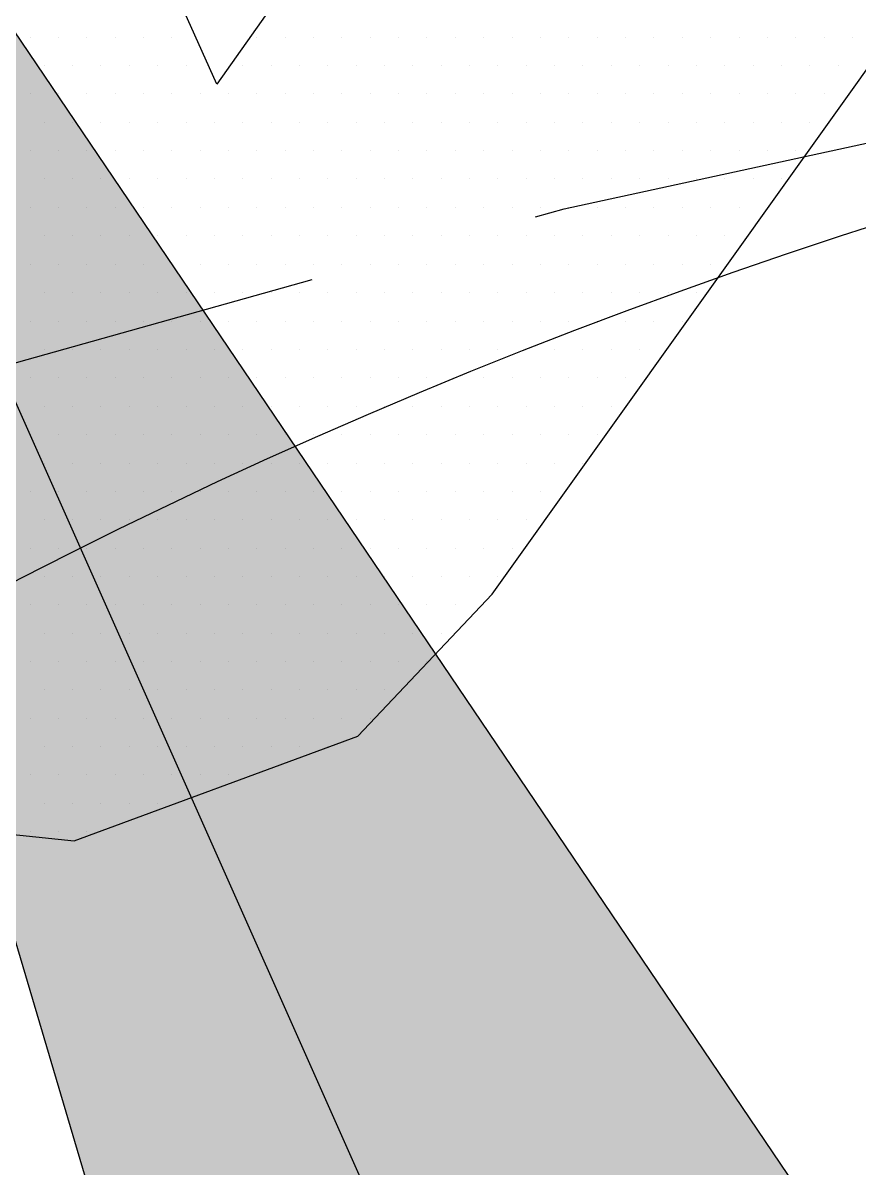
# Model space of a CAD drawing. Header units: metres. Extents: x 9606 to 9900, y 4805 to 4952.
# Drawn here: x 9864.305 to 9864.846, y 4854.267 to 4855.007 of the extents above; entities that cross this region are included whole.
import ezdxf

# ---------------------------------------------------------------- set-up
doc = ezdxf.new("R2010")
doc.units = ezdxf.units.M
doc.header["$LTSCALE"] = 2
doc.linetypes.add('CACHEX2', pattern=[0.75, 0.5, -0.25])
for name, color, linetype in [('CARTOUCHE', 7, 'Continuous'), ('LOGO', 4, 'Continuous'), ('rosace', 7, 'Continuous')]:
    doc.layers.add(name, color=color, linetype=linetype)

# ---------------------------------------------------------------- blocks, each defined once
blk = doc.blocks.new('A$C715108E3')
at = {"layer": 'LOGO', "color": 131}
for p, q in [((-12.1298, -1.1301), (-12.1298, -1.1301)), ((-12.0385, -1.1301), (-12.0385, -1.1301)), ((-11.9465, -1.1301), (-11.9465, -1.1301)), ((-11.8548, -1.1301), (-11.8548, -1.1301)), ((-11.7628, -1.1301), (-11.7628, -1.1301)), ((-11.6713, -1.1301), (-11.6713, -1.1301)), ((-11.418, -1.1301), (-11.418, -1.1301)), ((-11.3962, -1.1301), (-11.3962, -1.1301)), ((-11.3044, -1.1301), (-11.3044, -1.1301)), ((-11.2126, -1.1301), (-11.2126, -1.1301)), ((-11.1211, -1.1301), (-11.1211, -1.1301)), ((-11.0293, -1.1301), (-11.0293, -1.1301)), ((-10.9374, -1.1301), (-10.9374, -1.1301)), ((-10.846, -1.1301), (-10.846, -1.1301)), ((-10.7541, -1.1301), (-10.7541, -1.1301)), ((-10.6621, -1.1301), (-10.6621, -1.1301)), ((-10.5705, -1.1301), (-10.5705, -1.1301)), ((-10.479, -1.1301), (-10.479, -1.1301)), ((-10.3868, -1.1301), (-10.3868, -1.1301)), ((-10.2952, -1.1301), (-10.2952, -1.1301)), ((-10.2035, -1.1301), (-10.2035, -1.1301)), ((-10.1119, -1.1301), (-10.1119, -1.1301)), ((-10.0199, -1.1301), (-10.0199, -1.1301)), ((-9.9284, -1.1301), (-9.9284, -1.1301)), ((-9.8366, -1.1301), (-9.8366, -1.1301)), ((-9.7447, -1.1301), (-9.7447, -1.1301)), ((-9.6535, -1.1301), (-9.6535, -1.1301)), ((-9.5614, -1.1301), (-9.5614, -1.1301)), ((-9.4696, -1.1301), (-9.4696, -1.1301)), ((-12.0842, -1.2223), (-12.0842, -1.2223)), ((-11.9926, -1.2223), (-11.9926, -1.2223)), ((-11.9009, -1.2223), (-11.9009, -1.2223)), ((-11.8089, -1.2223), (-11.8089, -1.2223)), ((-11.7173, -1.2223), (-11.7173, -1.2223)), ((-11.6252, -1.2223), (-11.6252, -1.2223)), ((-11.4828, -1.2223), (-11.4828, -1.2223)), ((-11.442, -1.2223), (-11.442, -1.2223)), ((-11.3501, -1.2223), (-11.3501, -1.2223)), ((-11.2587, -1.2223), (-11.2587, -1.2223)), ((-11.1668, -1.2223), (-11.1668, -1.2223)), ((-11.075, -1.2223), (-11.075, -1.2223)), ((-10.9835, -1.2223), (-10.9835, -1.2223)), ((-10.8917, -1.2223), (-10.8917, -1.2223)), ((-10.7997, -1.2223), (-10.7997, -1.2223)), ((-10.7084, -1.2223), (-10.7084, -1.2223)), ((-10.6164, -1.2223), (-10.6164, -1.2223)), ((-10.5244, -1.2223), (-10.5244, -1.2223)), ((-10.4327, -1.2223), (-10.4327, -1.2223)), ((-10.3413, -1.2223), (-10.3413, -1.2223)), ((-10.2496, -1.2223), (-10.2496, -1.2223)), ((-10.1576, -1.2223), (-10.1576, -1.2223)), ((-10.0663, -1.2223), (-10.0663, -1.2223)), ((-9.9743, -1.2223), (-9.9743, -1.2223)), ((-9.8823, -1.2223), (-9.8823, -1.2223)), ((-9.7912, -1.2223), (-9.7912, -1.2223)), ((-9.699, -1.2223), (-9.699, -1.2223)), ((-9.6072, -1.2223), (-9.6072, -1.2223)), ((-9.5157, -1.2223), (-9.5157, -1.2223)), ((-12.1298, -1.3138), (-12.1298, -1.3138)), ((-12.0385, -1.3138), (-12.0385, -1.3138)), ((-11.9465, -1.3138), (-11.9465, -1.3138)), ((-11.8548, -1.3138), (-11.8548, -1.3138)), ((-11.7628, -1.3138), (-11.7628, -1.3138)), ((-11.6713, -1.3138), (-11.6713, -1.3138)), ((-11.5795, -1.3138), (-11.5795, -1.3138)), ((-11.4877, -1.3138), (-11.4877, -1.3138)), ((-11.3962, -1.3138), (-11.3962, -1.3138)), ((-11.3044, -1.3138), (-11.3044, -1.3138)), ((-11.2126, -1.3138), (-11.2126, -1.3138)), ((-11.1211, -1.3138), (-11.1211, -1.3138)), ((-11.0293, -1.3138), (-11.0293, -1.3138)), ((-10.9374, -1.3138), (-10.9374, -1.3138)), ((-10.846, -1.3138), (-10.846, -1.3138)), ((-10.7541, -1.3138), (-10.7541, -1.3138)), ((-10.6621, -1.3138), (-10.6621, -1.3138)), ((-10.5705, -1.3138), (-10.5705, -1.3138)), ((-10.479, -1.3138), (-10.479, -1.3138)), ((-10.3868, -1.3138), (-10.3868, -1.3138)), ((-10.2952, -1.3138), (-10.2952, -1.3138)), ((-10.2035, -1.3138), (-10.2035, -1.3138)), ((-10.1119, -1.3138), (-10.1119, -1.3138)), ((-10.0199, -1.3138), (-10.0199, -1.3138)), ((-9.9284, -1.3138), (-9.9284, -1.3138)), ((-9.8366, -1.3138), (-9.8366, -1.3138)), ((-9.7447, -1.3138), (-9.7447, -1.3138)), ((-9.6535, -1.3138), (-9.6535, -1.3138)), ((-9.5614, -1.3138), (-9.5614, -1.3138)), ((-12.0842, -1.4052), (-12.0842, -1.4052)), ((-11.9926, -1.4052), (-11.9926, -1.4052)), ((-11.9009, -1.4052), (-11.9009, -1.4052)), ((-11.8089, -1.4052), (-11.8089, -1.4052)), ((-11.7173, -1.4052), (-11.7173, -1.4052)), ((-11.6252, -1.4052), (-11.6252, -1.4052)), ((-11.534, -1.4052), (-11.534, -1.4052)), ((-11.442, -1.4052), (-11.442, -1.4052)), ((-11.3501, -1.4052), (-11.3501, -1.4052)), ((-11.2587, -1.4052), (-11.2587, -1.4052)), ((-11.1668, -1.4052), (-11.1668, -1.4052)), ((-11.075, -1.4052), (-11.075, -1.4052)), ((-10.9835, -1.4052), (-10.9835, -1.4052)), ((-10.8917, -1.4052), (-10.8917, -1.4052)), ((-10.7997, -1.4052), (-10.7997, -1.4052)), ((-10.7084, -1.4052), (-10.7084, -1.4052)), ((-10.6164, -1.4052), (-10.6164, -1.4052)), ((-10.5244, -1.4052), (-10.5244, -1.4052)), ((-10.4327, -1.4052), (-10.4327, -1.4052)), ((-10.3413, -1.4052), (-10.3413, -1.4052)), ((-10.2496, -1.4052), (-10.2496, -1.4052)), ((-10.1576, -1.4052), (-10.1576, -1.4052)), ((-10.0663, -1.4052), (-10.0663, -1.4052)), ((-9.9743, -1.4052), (-9.9743, -1.4052)), ((-9.8823, -1.4052), (-9.8823, -1.4052)), ((-9.7912, -1.4052), (-9.7912, -1.4052)), ((-9.699, -1.4052), (-9.699, -1.4052)), ((-9.6072, -1.4052), (-9.6072, -1.4052)), ((-12.1298, -1.4974), (-12.1298, -1.4974)), ((-12.0385, -1.4974), (-12.0385, -1.4974)), ((-11.9465, -1.4974), (-11.9465, -1.4974)), ((-11.8548, -1.4974), (-11.8548, -1.4974)), ((-11.7628, -1.4974), (-11.7628, -1.4974)), ((-11.6713, -1.4974), (-11.6713, -1.4974)), ((-11.5795, -1.4974), (-11.5795, -1.4974)), ((-11.4877, -1.4974), (-11.4877, -1.4974)), ((-11.3962, -1.4974), (-11.3962, -1.4974)), ((-11.3044, -1.4974), (-11.3044, -1.4974)), ((-11.2126, -1.4974), (-11.2126, -1.4974)), ((-11.1211, -1.4974), (-11.1211, -1.4974)), ((-11.0293, -1.4974), (-11.0293, -1.4974)), ((-10.9374, -1.4974), (-10.9374, -1.4974)), ((-10.846, -1.4974), (-10.846, -1.4974)), ((-10.7541, -1.4974), (-10.7541, -1.4974)), ((-10.6621, -1.4974), (-10.6621, -1.4974)), ((-10.5705, -1.4974), (-10.5705, -1.4974)), ((-10.479, -1.4974), (-10.479, -1.4974)), ((-10.3868, -1.4974), (-10.3868, -1.4974)), ((-10.2952, -1.4974), (-10.2952, -1.4974)), ((-10.2035, -1.4974), (-10.2035, -1.4974)), ((-10.1119, -1.4974), (-10.1119, -1.4974)), ((-10.0199, -1.4974), (-10.0199, -1.4974)), ((-9.9284, -1.4974), (-9.9284, -1.4974)), ((-9.8366, -1.4974), (-9.8366, -1.4974)), ((-9.7447, -1.4974), (-9.7447, -1.4974)), ((-9.6535, -1.4974), (-9.6535, -1.4974)), ((-12.0842, -1.5889), (-12.0842, -1.5889)), ((-11.9926, -1.5889), (-11.9926, -1.5889)), ((-11.9009, -1.5889), (-11.9009, -1.5889)), ((-11.8089, -1.5889), (-11.8089, -1.5889)), ((-11.7173, -1.5889), (-11.7173, -1.5889)), ((-11.6252, -1.5889), (-11.6252, -1.5889)), ((-11.534, -1.5889), (-11.534, -1.5889)), ((-11.442, -1.5889), (-11.442, -1.5889)), ((-11.3501, -1.5889), (-11.3501, -1.5889)), ((-11.2587, -1.5889), (-11.2587, -1.5889)), ((-11.1668, -1.5889), (-11.1668, -1.5889)), ((-11.075, -1.5889), (-11.075, -1.5889)), ((-10.9835, -1.5889), (-10.9835, -1.5889)), ((-10.8917, -1.5889), (-10.8917, -1.5889)), ((-10.7997, -1.5889), (-10.7997, -1.5889)), ((-10.7084, -1.5889), (-10.7084, -1.5889)), ((-10.6164, -1.5889), (-10.6164, -1.5889)), ((-10.5244, -1.5889), (-10.5244, -1.5889)), ((-10.4327, -1.5889), (-10.4327, -1.5889)), ((-10.3413, -1.5889), (-10.3413, -1.5889)), ((-10.2496, -1.5889), (-10.2496, -1.5889)), ((-10.1576, -1.5889), (-10.1576, -1.5889)), ((-10.0663, -1.5889), (-10.0663, -1.5889)), ((-9.9743, -1.5889), (-9.9743, -1.5889)), ((-9.8823, -1.5889), (-9.8823, -1.5889)), ((-9.7912, -1.5889), (-9.7912, -1.5889)), ((-9.699, -1.5889), (-9.699, -1.5889)), ((-12.1298, -1.6803), (-12.1298, -1.6803)), ((-12.0385, -1.6803), (-12.0385, -1.6803)), ((-11.9465, -1.6803), (-11.9465, -1.6803)), ((-11.8548, -1.6803), (-11.8548, -1.6803)), ((-11.7628, -1.6803), (-11.7628, -1.6803)), ((-11.6713, -1.6803), (-11.6713, -1.6803)), ((-11.5795, -1.6803), (-11.5795, -1.6803)), ((-11.4877, -1.6803), (-11.4877, -1.6803)), ((-11.3962, -1.6803), (-11.3962, -1.6803)), ((-11.3044, -1.6803), (-11.3044, -1.6803)), ((-11.2126, -1.6803), (-11.2126, -1.6803)), ((-11.1211, -1.6803), (-11.1211, -1.6803)), ((-11.0293, -1.6803), (-11.0293, -1.6803)), ((-10.9374, -1.6803), (-10.9374, -1.6803)), ((-10.846, -1.6803), (-10.846, -1.6803)), ((-10.7541, -1.6803), (-10.7541, -1.6803)), ((-10.6621, -1.6803), (-10.6621, -1.6803)), ((-10.5705, -1.6803), (-10.5705, -1.6803)), ((-10.479, -1.6803), (-10.479, -1.6803)), ((-10.3868, -1.6803), (-10.3868, -1.6803)), ((-10.2952, -1.6803), (-10.2952, -1.6803)), ((-10.2035, -1.6803), (-10.2035, -1.6803)), ((-10.1119, -1.6803), (-10.1119, -1.6803)), ((-10.0199, -1.6803), (-10.0199, -1.6803)), ((-9.9284, -1.6803), (-9.9284, -1.6803)), ((-9.8366, -1.6803), (-9.8366, -1.6803)), ((-9.7447, -1.6803), (-9.7447, -1.6803)), ((-12.0842, -1.7727), (-12.0842, -1.7727)), ((-11.9926, -1.7727), (-11.9926, -1.7727)), ((-11.9009, -1.7727), (-11.9009, -1.7727)), ((-11.8089, -1.7727), (-11.8089, -1.7727)), ((-11.7173, -1.7727), (-11.7173, -1.7727)), ((-11.6252, -1.7727), (-11.6252, -1.7727)), ((-11.534, -1.7727), (-11.534, -1.7727)), ((-11.442, -1.7727), (-11.442, -1.7727)), ((-11.3501, -1.7727), (-11.3501, -1.7727)), ((-11.2587, -1.7727), (-11.2587, -1.7727)), ((-11.1668, -1.7727), (-11.1668, -1.7727)), ((-11.075, -1.7727), (-11.075, -1.7727)), ((-10.9835, -1.7727), (-10.9835, -1.7727)), ((-10.8917, -1.7727), (-10.8917, -1.7727)), ((-10.7997, -1.7727), (-10.7997, -1.7727)), ((-10.7084, -1.7727), (-10.7084, -1.7727)), ((-10.6164, -1.7727), (-10.6164, -1.7727)), ((-10.5244, -1.7727), (-10.5244, -1.7727)), ((-10.4327, -1.7727), (-10.4327, -1.7727)), ((-10.3413, -1.7727), (-10.3413, -1.7727)), ((-10.2496, -1.7727), (-10.2496, -1.7727)), ((-10.1576, -1.7727), (-10.1576, -1.7727)), ((-10.0663, -1.7727), (-10.0663, -1.7727)), ((-9.9743, -1.7727), (-9.9743, -1.7727)), ((-9.8823, -1.7727), (-9.8823, -1.7727)), ((-12.1298, -1.864), (-12.1298, -1.864)), ((-12.0385, -1.864), (-12.0385, -1.864)), ((-11.9465, -1.864), (-11.9465, -1.864)), ((-11.8548, -1.864), (-11.8548, -1.864)), ((-11.7628, -1.864), (-11.7628, -1.864)), ((-11.6713, -1.864), (-11.6713, -1.864)), ((-11.5795, -1.864), (-11.5795, -1.864)), ((-11.4877, -1.864), (-11.4877, -1.864)), ((-11.3962, -1.864), (-11.3962, -1.864)), ((-11.3044, -1.864), (-11.3044, -1.864)), ((-11.2126, -1.864), (-11.2126, -1.864)), ((-11.1211, -1.864), (-11.1211, -1.864)), ((-11.0293, -1.864), (-11.0293, -1.864)), ((-10.9374, -1.864), (-10.9374, -1.864)), ((-10.846, -1.864), (-10.846, -1.864)), ((-10.7541, -1.864), (-10.7541, -1.864)), ((-10.6621, -1.864), (-10.6621, -1.864)), ((-10.5705, -1.864), (-10.5705, -1.864)), ((-10.479, -1.864), (-10.479, -1.864)), ((-10.3868, -1.864), (-10.3868, -1.864)), ((-10.2952, -1.864), (-10.2952, -1.864)), ((-10.2035, -1.864), (-10.2035, -1.864)), ((-10.1119, -1.864), (-10.1119, -1.864)), ((-10.0199, -1.864), (-10.0199, -1.864)), ((-9.9284, -1.864), (-9.9284, -1.864)), ((-12.0842, -1.9557), (-12.0842, -1.9557)), ((-11.9926, -1.9557), (-11.9926, -1.9557)), ((-11.9009, -1.9557), (-11.9009, -1.9557)), ((-11.8089, -1.9557), (-11.8089, -1.9557)), ((-11.7173, -1.9557), (-11.7173, -1.9557)), ((-11.6252, -1.9557), (-11.6252, -1.9557)), ((-11.534, -1.9557), (-11.534, -1.9557)), ((-11.442, -1.9557), (-11.442, -1.9557)), ((-11.3501, -1.9557), (-11.3501, -1.9557)), ((-11.2587, -1.9557), (-11.2587, -1.9557)), ((-11.1668, -1.9557), (-11.1668, -1.9557)), ((-11.075, -1.9557), (-11.075, -1.9557)), ((-10.9835, -1.9557), (-10.9835, -1.9557)), ((-10.8917, -1.9557), (-10.8917, -1.9557)), ((-10.7997, -1.9557), (-10.7997, -1.9557)), ((-10.7084, -1.9557), (-10.7084, -1.9557)), ((-10.6164, -1.9557), (-10.6164, -1.9557)), ((-10.5244, -1.9557), (-10.5244, -1.9557)), ((-10.4327, -1.9557), (-10.4327, -1.9557)), ((-10.3413, -1.9557), (-10.3413, -1.9557)), ((-10.2496, -1.9557), (-10.2496, -1.9557)), ((-10.1576, -1.9557), (-10.1576, -1.9557)), ((-10.0663, -1.9557), (-10.0663, -1.9557)), ((-9.9743, -1.9557), (-9.9743, -1.9557)), ((-12.1298, -2.0481), (-12.1298, -2.0481)), ((-12.0385, -2.0481), (-12.0385, -2.0481)), ((-11.9465, -2.0481), (-11.9465, -2.0481)), ((-11.8548, -2.0481), (-11.8548, -2.0481)), ((-11.7628, -2.0481), (-11.7628, -2.0481)), ((-11.6713, -2.0481), (-11.6713, -2.0481)), ((-11.5795, -2.0481), (-11.5795, -2.0481)), ((-11.4877, -2.0481), (-11.4877, -2.0481)), ((-11.3962, -2.0481), (-11.3962, -2.0481)), ((-11.3044, -2.0481), (-11.3044, -2.0481)), ((-11.2126, -2.0481), (-11.2126, -2.0481)), ((-11.1211, -2.0481), (-11.1211, -2.0481)), ((-11.0293, -2.0481), (-11.0293, -2.0481)), ((-10.9374, -2.0481), (-10.9374, -2.0481)), ((-10.846, -2.0481), (-10.846, -2.0481)), ((-10.7541, -2.0481), (-10.7541, -2.0481)), ((-10.6621, -2.0481), (-10.6621, -2.0481)), ((-10.5705, -2.0481), (-10.5705, -2.0481)), ((-10.479, -2.0481), (-10.479, -2.0481)), ((-10.3868, -2.0481), (-10.3868, -2.0481)), ((-10.2952, -2.0481), (-10.2952, -2.0481)), ((-10.2035, -2.0481), (-10.2035, -2.0481)), ((-10.1119, -2.0481), (-10.1119, -2.0481)), ((-10.0199, -2.0481), (-10.0199, -2.0481)), ((-12.0842, -2.1393), (-12.0842, -2.1393)), ((-11.9926, -2.1393), (-11.9926, -2.1393)), ((-11.9009, -2.1393), (-11.9009, -2.1393)), ((-11.8089, -2.1393), (-11.8089, -2.1393)), ((-11.7173, -2.1393), (-11.7173, -2.1393)), ((-11.6252, -2.1393), (-11.6252, -2.1393)), ((-11.534, -2.1393), (-11.534, -2.1393)), ((-11.442, -2.1393), (-11.442, -2.1393)), ((-11.3501, -2.1393), (-11.3501, -2.1393)), ((-11.2587, -2.1393), (-11.2587, -2.1393)), ((-11.1668, -2.1393), (-11.1668, -2.1393)), ((-11.075, -2.1393), (-11.075, -2.1393)), ((-10.9835, -2.1393), (-10.9835, -2.1393)), ((-10.8917, -2.1393), (-10.8917, -2.1393)), ((-10.7997, -2.1393), (-10.7997, -2.1393)), ((-10.7084, -2.1393), (-10.7084, -2.1393)), ((-10.6164, -2.1393), (-10.6164, -2.1393)), ((-10.5244, -2.1393), (-10.5244, -2.1393)), ((-10.4327, -2.1393), (-10.4327, -2.1393)), ((-10.3413, -2.1393), (-10.3413, -2.1393)), ((-10.2496, -2.1393), (-10.2496, -2.1393)), ((-10.1576, -2.1393), (-10.1576, -2.1393)), ((-12.1298, -2.231), (-12.1298, -2.231)), ((-12.0385, -2.231), (-12.0385, -2.231)), ((-11.9465, -2.231), (-11.9465, -2.231)), ((-11.8548, -2.231), (-11.8548, -2.231)), ((-11.7628, -2.231), (-11.7628, -2.231)), ((-11.6713, -2.231), (-11.6713, -2.231)), ((-11.5795, -2.231), (-11.5795, -2.231)), ((-11.4877, -2.231), (-11.4877, -2.231)), ((-11.3962, -2.231), (-11.3962, -2.231)), ((-11.3044, -2.231), (-11.3044, -2.231)), ((-11.2126, -2.231), (-11.2126, -2.231)), ((-11.1211, -2.231), (-11.1211, -2.231)), ((-11.0293, -2.231), (-11.0293, -2.231)), ((-10.9374, -2.231), (-10.9374, -2.231)), ((-10.846, -2.231), (-10.846, -2.231)), ((-10.7541, -2.231), (-10.7541, -2.231)), ((-10.6621, -2.231), (-10.6621, -2.231)), ((-10.5705, -2.231), (-10.5705, -2.231)), ((-10.479, -2.231), (-10.479, -2.231)), ((-10.3868, -2.231), (-10.3868, -2.231)), ((-10.2952, -2.231), (-10.2952, -2.231)), ((-10.2035, -2.231), (-10.2035, -2.231)), ((-12.0842, -2.3232), (-12.0842, -2.3232)), ((-11.9926, -2.3232), (-11.9926, -2.3232)), ((-11.9009, -2.3232), (-11.9009, -2.3232)), ((-11.8089, -2.3232), (-11.8089, -2.3232)), ((-11.7173, -2.3232), (-11.7173, -2.3232)), ((-11.6252, -2.3232), (-11.6252, -2.3232)), ((-11.534, -2.3232), (-11.534, -2.3232)), ((-11.442, -2.3232), (-11.442, -2.3232)), ((-11.3501, -2.3232), (-11.3501, -2.3232)), ((-11.2587, -2.3232), (-11.2587, -2.3232)), ((-11.1668, -2.3232), (-11.1668, -2.3232)), ((-11.075, -2.3232), (-11.075, -2.3232)), ((-10.9835, -2.3232), (-10.9835, -2.3232)), ((-10.8917, -2.3232), (-10.8917, -2.3232)), ((-10.7997, -2.3232), (-10.7997, -2.3232)), ((-10.7084, -2.3232), (-10.7084, -2.3232)), ((-10.6164, -2.3232), (-10.6164, -2.3232)), ((-10.5244, -2.3232), (-10.5244, -2.3232)), ((-10.4327, -2.3232), (-10.4327, -2.3232)), ((-10.3413, -2.3232), (-10.3413, -2.3232)), ((-10.2496, -2.3232), (-10.2496, -2.3232)), ((-12.1298, -2.4146), (-12.1298, -2.4146)), ((-12.0385, -2.4146), (-12.0385, -2.4146)), ((-11.9465, -2.4146), (-11.9465, -2.4146)), ((-11.8548, -2.4146), (-11.8548, -2.4146)), ((-11.7628, -2.4146), (-11.7628, -2.4146)), ((-11.6713, -2.4146), (-11.6713, -2.4146)), ((-11.5795, -2.4146), (-11.5795, -2.4146)), ((-11.4877, -2.4146), (-11.4877, -2.4146)), ((-11.3962, -2.4146), (-11.3962, -2.4146)), ((-11.3044, -2.4146), (-11.3044, -2.4146)), ((-11.2126, -2.4146), (-11.2126, -2.4146)), ((-11.1211, -2.4146), (-11.1211, -2.4146)), ((-11.0293, -2.4146), (-11.0293, -2.4146)), ((-10.9374, -2.4146), (-10.9374, -2.4146)), ((-10.846, -2.4146), (-10.846, -2.4146)), ((-10.7541, -2.4146), (-10.7541, -2.4146)), ((-10.6621, -2.4146), (-10.6621, -2.4146)), ((-10.5705, -2.4146), (-10.5705, -2.4146)), ((-10.479, -2.4146), (-10.479, -2.4146)), ((-10.3868, -2.4146), (-10.3868, -2.4146)), ((-10.2952, -2.4146), (-10.2952, -2.4146)), ((-12.0842, -2.507), (-12.0842, -2.507)), ((-11.9926, -2.507), (-11.9926, -2.507)), ((-11.9009, -2.507), (-11.9009, -2.507)), ((-11.8089, -2.507), (-11.8089, -2.507)), ((-11.7173, -2.507), (-11.7173, -2.507)), ((-11.6252, -2.507), (-11.6252, -2.507)), ((-11.534, -2.507), (-11.534, -2.507)), ((-11.442, -2.507), (-11.442, -2.507)), ((-11.3501, -2.507), (-11.3501, -2.507)), ((-11.2587, -2.507), (-11.2587, -2.507)), ((-11.1668, -2.507), (-11.1668, -2.507)), ((-11.075, -2.507), (-11.075, -2.507)), ((-10.9835, -2.507), (-10.9835, -2.507)), ((-10.8917, -2.507), (-10.8917, -2.507)), ((-10.7997, -2.507), (-10.7997, -2.507)), ((-10.7084, -2.507), (-10.7084, -2.507)), ((-10.6164, -2.507), (-10.6164, -2.507)), ((-10.5244, -2.507), (-10.5244, -2.507)), ((-10.4327, -2.507), (-10.4327, -2.507)), ((-10.3413, -2.507), (-10.3413, -2.507)), ((-12.1298, -2.5983), (-12.1298, -2.5983)), ((-12.0385, -2.5983), (-12.0385, -2.5983)), ((-11.9465, -2.5983), (-11.9465, -2.5983)), ((-11.8548, -2.5983), (-11.8548, -2.5983)), ((-11.7628, -2.5983), (-11.7628, -2.5983)), ((-11.6713, -2.5983), (-11.6713, -2.5983)), ((-11.5795, -2.5983), (-11.5795, -2.5983)), ((-11.4877, -2.5983), (-11.4877, -2.5983)), ((-11.3962, -2.5983), (-11.3962, -2.5983)), ((-11.3044, -2.5983), (-11.3044, -2.5983)), ((-11.2126, -2.5983), (-11.2126, -2.5983)), ((-11.1211, -2.5983), (-11.1211, -2.5983)), ((-11.0293, -2.5983), (-11.0293, -2.5983)), ((-10.9374, -2.5983), (-10.9374, -2.5983)), ((-10.846, -2.5983), (-10.846, -2.5983)), ((-10.7541, -2.5983), (-10.7541, -2.5983)), ((-10.6621, -2.5983), (-10.6621, -2.5983)), ((-10.5705, -2.5983), (-10.5705, -2.5983)), ((-10.479, -2.5983), (-10.479, -2.5983)), ((-12.0842, -2.6898), (-12.0842, -2.6898)), ((-11.9926, -2.6898), (-11.9926, -2.6898)), ((-11.9009, -2.6898), (-11.9009, -2.6898)), ((-11.8089, -2.6898), (-11.8089, -2.6898)), ((-11.7173, -2.6898), (-11.7173, -2.6898)), ((-11.6252, -2.6898), (-11.6252, -2.6898)), ((-11.534, -2.6898), (-11.534, -2.6898)), ((-11.442, -2.6898), (-11.442, -2.6898)), ((-11.3501, -2.6898), (-11.3501, -2.6898)), ((-11.2587, -2.6898), (-11.2587, -2.6898)), ((-11.1668, -2.6898), (-11.1668, -2.6898)), ((-11.075, -2.6898), (-11.075, -2.6898)), ((-10.9835, -2.6898), (-10.9835, -2.6898)), ((-10.8917, -2.6898), (-10.8917, -2.6898)), ((-10.7997, -2.6898), (-10.7997, -2.6898)), ((-10.7084, -2.6898), (-10.7084, -2.6898)), ((-10.6164, -2.6898), (-10.6164, -2.6898)), ((-10.5244, -2.6898), (-10.5244, -2.6898)), ((-12.1298, -2.782), (-12.1298, -2.782)), ((-12.0385, -2.782), (-12.0385, -2.782)), ((-11.9465, -2.782), (-11.9465, -2.782)), ((-11.8548, -2.782), (-11.8548, -2.782)), ((-11.7628, -2.782), (-11.7628, -2.782)), ((-11.6713, -2.782), (-11.6713, -2.782)), ((-11.5795, -2.782), (-11.5795, -2.782)), ((-11.4877, -2.782), (-11.4877, -2.782)), ((-11.3962, -2.782), (-11.3962, -2.782)), ((-11.3044, -2.782), (-11.3044, -2.782)), ((-11.2126, -2.782), (-11.2126, -2.782)), ((-11.1211, -2.782), (-11.1211, -2.782)), ((-11.0293, -2.782), (-11.0293, -2.782)), ((-10.9374, -2.782), (-10.9374, -2.782)), ((-10.846, -2.782), (-10.846, -2.782)), ((-10.7541, -2.782), (-10.7541, -2.782)), ((-10.6621, -2.782), (-10.6621, -2.782)), ((-10.5705, -2.782), (-10.5705, -2.782)), ((-12.0842, -2.8736), (-12.0842, -2.8736)), ((-11.9926, -2.8736), (-11.9926, -2.8736)), ((-11.9009, -2.8736), (-11.9009, -2.8736)), ((-11.8089, -2.8736), (-11.8089, -2.8736)), ((-11.7173, -2.8736), (-11.7173, -2.8736)), ((-11.6252, -2.8736), (-11.6252, -2.8736)), ((-11.534, -2.8736), (-11.534, -2.8736)), ((-11.442, -2.8736), (-11.442, -2.8736)), ((-11.3501, -2.8736), (-11.3501, -2.8736)), ((-11.2587, -2.8736), (-11.2587, -2.8736)), ((-11.1668, -2.8736), (-11.1668, -2.8736)), ((-11.075, -2.8736), (-11.075, -2.8736)), ((-10.9835, -2.8736), (-10.9835, -2.8736)), ((-10.8917, -2.8736), (-10.8917, -2.8736)), ((-10.7997, -2.8736), (-10.7997, -2.8736)), ((-10.7084, -2.8736), (-10.7084, -2.8736)), ((-10.6164, -2.8736), (-10.6164, -2.8736)), ((-12.1298, -2.9649), (-12.1298, -2.9649)), ((-12.0385, -2.9649), (-12.0385, -2.9649)), ((-11.9465, -2.9649), (-11.9465, -2.9649)), ((-11.8548, -2.9649), (-11.8548, -2.9649)), ((-11.7628, -2.9649), (-11.7628, -2.9649)), ((-11.6713, -2.9649), (-11.6713, -2.9649)), ((-11.5795, -2.9649), (-11.5795, -2.9649)), ((-11.4877, -2.9649), (-11.4877, -2.9649)), ((-11.3962, -2.9649), (-11.3962, -2.9649)), ((-11.3044, -2.9649), (-11.3044, -2.9649)), ((-11.2126, -2.9649), (-11.2126, -2.9649)), ((-11.1211, -2.9649), (-11.1211, -2.9649)), ((-11.0293, -2.9649), (-11.0293, -2.9649)), ((-10.9374, -2.9649), (-10.9374, -2.9649)), ((-10.846, -2.9649), (-10.846, -2.9649)), ((-10.7541, -2.9649), (-10.7541, -2.9649)), ((-12.0842, -3.0573), (-12.0842, -3.0573)), ((-11.9926, -3.0573), (-11.9926, -3.0573)), ((-11.9009, -3.0573), (-11.9009, -3.0573)), ((-11.8089, -3.0573), (-11.8089, -3.0573)), ((-11.7173, -3.0573), (-11.7173, -3.0573)), ((-11.6252, -3.0573), (-11.6252, -3.0573)), ((-11.534, -3.0573), (-11.534, -3.0573)), ((-11.442, -3.0573), (-11.442, -3.0573)), ((-11.3501, -3.0573), (-11.3501, -3.0573)), ((-11.2587, -3.0573), (-11.2587, -3.0573)), ((-11.1668, -3.0573), (-11.1668, -3.0573)), ((-11.075, -3.0573), (-11.075, -3.0573)), ((-10.9835, -3.0573), (-10.9835, -3.0573)), ((-10.8917, -3.0573), (-10.8917, -3.0573)), ((-10.7997, -3.0573), (-10.7997, -3.0573)), ((-12.1298, -3.1485), (-12.1298, -3.1485)), ((-12.0385, -3.1485), (-12.0385, -3.1485)), ((-11.9465, -3.1485), (-11.9465, -3.1485)), ((-11.8548, -3.1485), (-11.8548, -3.1485)), ((-11.7628, -3.1485), (-11.7628, -3.1485)), ((-11.6713, -3.1485), (-11.6713, -3.1485)), ((-11.5795, -3.1485), (-11.5795, -3.1485)), ((-11.4877, -3.1485), (-11.4877, -3.1485)), ((-11.3962, -3.1485), (-11.3962, -3.1485)), ((-11.3044, -3.1485), (-11.3044, -3.1485)), ((-11.2126, -3.1485), (-11.2126, -3.1485)), ((-11.1211, -3.1485), (-11.1211, -3.1485)), ((-11.0293, -3.1485), (-11.0293, -3.1485)), ((-10.9374, -3.1485), (-10.9374, -3.1485)), ((-10.846, -3.1485), (-10.846, -3.1485)), ((-12.0842, -3.24), (-12.0842, -3.24)), ((-11.9926, -3.24), (-11.9926, -3.24)), ((-11.9009, -3.24), (-11.9009, -3.24)), ((-11.8089, -3.24), (-11.8089, -3.24)), ((-11.7173, -3.24), (-11.7173, -3.24)), ((-11.6252, -3.24), (-11.6252, -3.24)), ((-11.534, -3.24), (-11.534, -3.24)), ((-11.442, -3.24), (-11.442, -3.24)), ((-11.3501, -3.24), (-11.3501, -3.24)), ((-11.2587, -3.24), (-11.2587, -3.24)), ((-11.1668, -3.24), (-11.1668, -3.24)), ((-11.075, -3.24), (-11.075, -3.24)), ((-10.9835, -3.24), (-10.9835, -3.24)), ((-12.1298, -3.3324), (-12.1298, -3.3324)), ((-12.0385, -3.3324), (-12.0385, -3.3324)), ((-11.9465, -3.3324), (-11.9465, -3.3324)), ((-11.8548, -3.3324), (-11.8548, -3.3324)), ((-11.7628, -3.3324), (-11.7628, -3.3324)), ((-11.6713, -3.3324), (-11.6713, -3.3324)), ((-11.5795, -3.3324), (-11.5795, -3.3324)), ((-11.4877, -3.3324), (-11.4877, -3.3324)), ((-11.3962, -3.3324), (-11.3962, -3.3324)), ((-11.3044, -3.3324), (-11.3044, -3.3324)), ((-11.2126, -3.3324), (-11.2126, -3.3324)), ((-11.1211, -3.3324), (-11.1211, -3.3324)), ((-11.0293, -3.3324), (-11.0293, -3.3324)), ((-12.0842, -3.4237), (-12.0842, -3.4237)), ((-11.9926, -3.4237), (-11.9926, -3.4237)), ((-11.9009, -3.4237), (-11.9009, -3.4237)), ((-11.8089, -3.4237), (-11.8089, -3.4237)), ((-11.7173, -3.4237), (-11.7173, -3.4237)), ((-11.6252, -3.4237), (-11.6252, -3.4237)), ((-11.534, -3.4237), (-11.534, -3.4237)), ((-11.442, -3.4237), (-11.442, -3.4237)), ((-11.3501, -3.4237), (-11.3501, -3.4237)), ((-11.2587, -3.4237), (-11.2587, -3.4237)), ((-11.1668, -3.4237), (-11.1668, -3.4237)), ((-12.1298, -3.5151), (-12.1298, -3.5151)), ((-12.0385, -3.5151), (-12.0385, -3.5151)), ((-11.9465, -3.5151), (-11.9465, -3.5151)), ((-11.8548, -3.5151), (-11.8548, -3.5151)), ((-11.7628, -3.5151), (-11.7628, -3.5151)), ((-11.6713, -3.5151), (-11.6713, -3.5151)), ((-11.5795, -3.5151), (-11.5795, -3.5151)), ((-11.4877, -3.5151), (-11.4877, -3.5151)), ((-12.0842, -3.6077), (-12.0842, -3.6077)), ((-11.9926, -3.6077), (-11.9926, -3.6077)), ((-11.9009, -3.6077), (-11.9009, -3.6077)), ((-11.8089, -3.6077), (-11.8089, -3.6077)), ((-11.7173, -3.6077), (-11.7173, -3.6077)), ((-12.1298, -3.699), (-12.1298, -3.699)), ((-12.0385, -3.699), (-12.0385, -3.699)), ((-11.9465, -3.699), (-11.9465, -3.699))]:
    blk.add_line(p, q, dxfattribs=at)
blk.add_lwpolyline([(-17.4242, -1.4573), (-18.4152, -2.5691), (-18.6566, -2.9311), (-18.705, -3.0278), (-11.9873, -3.7284), (-11.0696, -3.3901), (-10.6346, -2.9311), (-6.8859, 2.3168), (-8.5773, 2.3168), (-9.0123, 2.2688), (-11.5252, -1.2823), (-12.7091, 1.3505), (-13.4102, 1.1331), (-14.1349, 0.795), (-14.1589, 0.6743), (-12.951, -2.0066)], close=True, dxfattribs=at)
blk = doc.blocks.new('A$C581E6685')
at = {"layer": 'rosace'}
for color, points in [(142, [(-45.3965, 37.4846), (-39.5666, 28.8703), (-39.344, 28.5414), (-39.8519, 24.2064), (-36.9477, 25.4853), (-26.3566, 30.2032), (-36.1863, 24.0789), (-38.2746, 22.2236), (-38.1337, 21.2132), (-33.6363, 11.1845), (-39.5393, 21.4709), (-40.6525, 23.2405), (-42.0615, 23.3525), (-53.1072, 18.3767), (-43.3972, 24.4856), (-40.4756, 26.2259), (-40.684, 26.8894)]), (140, [(-45.3965, 37.4846), (-41.9745, 25.9278), (-41.7809, 23.8865), (-42.0615, 23.3525), (-44.9268, 21.9767), (-53.1072, 18.3767), (-40.8028, 21.6905), (-39.5666, 22.0268), (-38.2746, 22.2236), (-38.1337, 21.2132), (-33.6363, 11.1845), (-36.0802, 21.4612), (-37.3405, 24.3346), (-37.4251, 24.9804), (-36.9477, 25.4853), (-26.3566, 30.2032), (-37.8747, 26.8339), (-39.7286, 26.4119), (-40.3751, 26.6371), (-40.684, 26.8894)])]:
    blk.add_hatch(color=color, dxfattribs=at).paths.add_polyline_path(points)
at = {"layer": 'rosace', "color": 142}
blk.add_lwpolyline([(-45.3965, 37.4846), (-39.3434, 28.5414), (-39.8519, 24.2064), (-36.9477, 25.4853), (-26.3566, 30.2032), (-36.1857, 24.0789), (-38.2739, 22.2236), (-38.1337, 21.2132), (-33.6358, 11.1845), (-39.5393, 21.4709), (-40.6518, 23.2405), (-42.0615, 23.3525), (-53.1072, 18.3767), (-43.3964, 24.4856), (-40.4756, 26.2259), (-40.6836, 26.8894)], close=True, dxfattribs=at)
at = {"layer": 'rosace', "color": 140}
blk.add_lwpolyline([(-45.3965, 37.4846), (-41.9745, 25.9278), (-41.7804, 23.8865), (-42.0615, 23.3525), (-44.9268, 21.9767), (-53.1072, 18.3767), (-40.8028, 21.6905), (-39.5666, 22.0268), (-38.2739, 22.2236), (-38.1337, 21.2132), (-33.6358, 11.1845), (-36.0802, 21.4612), (-37.3405, 24.3346), (-37.4251, 24.9804), (-36.9477, 25.4853), (-26.3566, 30.2032), (-37.8741, 26.8339), (-39.7286, 26.4119), (-40.3748, 26.6371), (-40.6836, 26.8894)], close=True, dxfattribs=at)
at = {"layer": 'rosace', "color": 32, "linetype": 'CACHEX2', "ltscale": 1.5}
blk.add_ellipse((-38.0538, 23.8138), major_axis=(-19.0311, -3.534), ratio=0.590567, dxfattribs=at)
at = {"layer": 'rosace', "color": 32}
blk.add_ellipse((-37.6144, 23.8499), major_axis=(-13.5768, -4.2839), ratio=0.791971, dxfattribs=at)
at = {"layer": 'CARTOUCHE'}
blk.add_blockref('A$C715108E3', (-31.6739, 36.3189), dxfattribs=at)

msp = doc.modelspace()

# ---------------------------------------------------------------- block references
at = {"layer": 'CARTOUCHE', "xscale": 0.2, "yscale": 0.2, "zscale": 0.2}
msp.add_blockref('A$C581E6685', (9873.0705, 4847.96026), dxfattribs=at)

doc.saveas('drawing.dxf')
